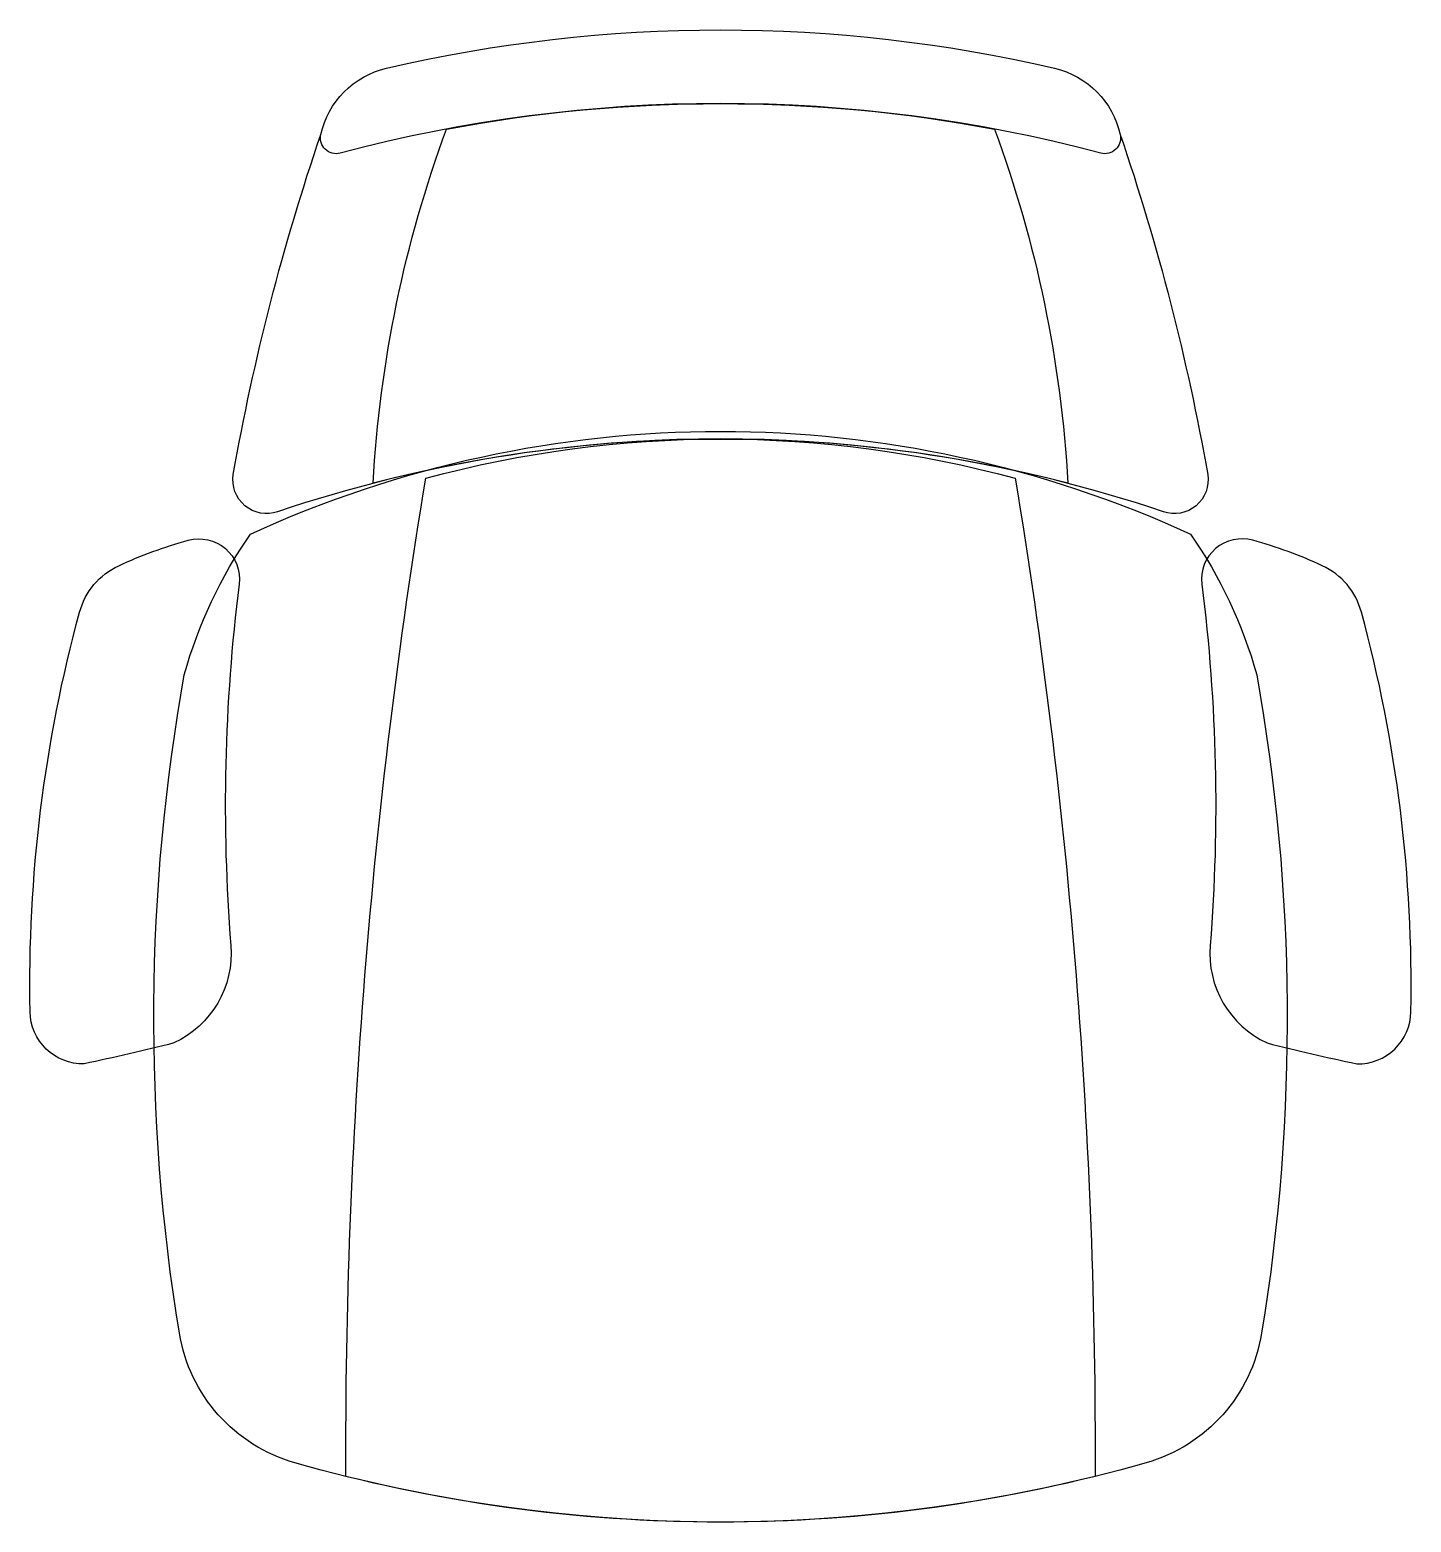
# Model space of a CAD drawing. Header units: millimetres. Extents: x -307 to 307, y -332 to 332.
import ezdxf

# ---------------------------------------------------------------- set-up
doc = ezdxf.new("R2010")
doc.units = ezdxf.units.MM
doc.header["$LTSCALE"] = 0.001

msp = doc.modelspace()

# ---------------------------------------------------------------- linework, layer by layer
for points in [[(-197, 117.55, -0.567761), (-216.7, 134.15, -0.038595), (-177.8, 285.35, -0.288171), (-148.6, 314.85, -0.114898), (148.6, 314.85, -0.288171), (177.8, 285.35, -0.038595), (216.7, 134.15, -0.567761), (197, 117.55, 0.164102), (-197, 117.55)], [(-169.2, 277.05, -0.561379), (-177.8, 285.35, -0.288171), (-148.6, 314.85, -0.114898), (148.6, 314.85, -0.288171), (177.8, 285.35, -0.561379), (169.2, 277.05, 0.130688), (-169.2, 277.05)], [(-154.5, 130.25, -0.074461), (-121.9, 287.75, -0.09338), (121.9, 287.75, -0.074461), (154.5, 130.25, 0.127357), (-154.5, 130.25)], [(-189.3, -305.55, -0.291039), (-240.7, -247.85, -0.084962), (-238.5, 45.05, -0.085003), (-209, 107.65, -0.218497), (209, 107.65, -0.085003), (238.5, 45.05, -0.084962), (240.7, -247.85, -0.291039), (189.3, -305.55, -0.139374), (-189.3, -305.55)], [(-166.6, -311.55, -0.041961), (-131.1, 132.45, -0.133131), (131.1, 132.45, -0.041961), (166.6, -311.55, -0.122118), (-166.6, -311.55)], [(-285.1, 72.85, -0.221641), (-267.7, 93.55, -0.040686), (-236.8, 104.85, -0.534276), (-214.1, 85.35, 0.051327), (-217.8, -75.35, -0.313481), (-243.1, -118.75, -0.01033), (-283.1, -128.05, -0.415569), (-307.1, -104.95, -0.071013), (-285.1, 72.85)], [(285.1, 72.85, 0.221641), (267.7, 93.55, 0.040686), (236.8, 104.85, 0.534276), (214.1, 85.35, -0.051327), (217.8, -75.35, 0.313481), (243.1, -118.75, 0.01033), (283.1, -128.05, 0.415569), (307.1, -104.95, 0.071013), (285.1, 72.85)]]:
    msp.add_lwpolyline(points, format="xyb")

doc.saveas('drawing.dxf')
